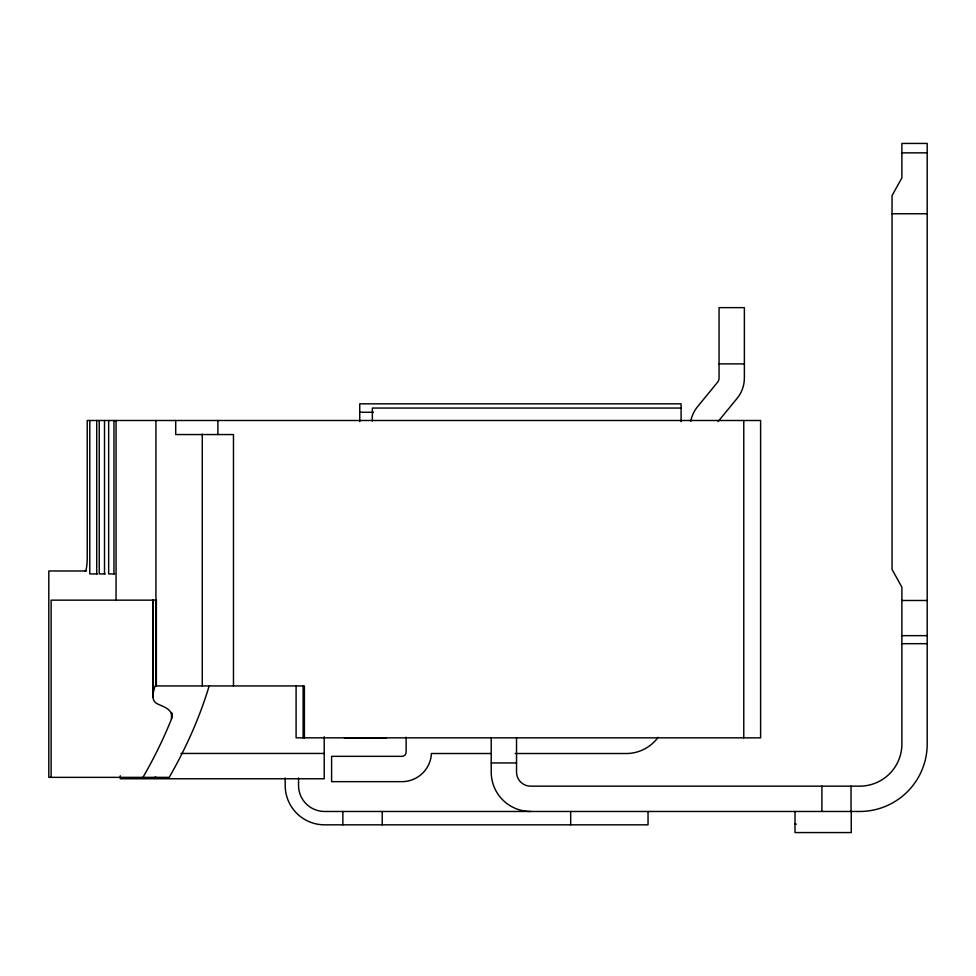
<?xml version="1.0" encoding="UTF-8"?>
<svg xmlns="http://www.w3.org/2000/svg" width="976" height="976" viewBox="0 0 976 976"><rect width="100%" height="100%" fill="white"/><g stroke="black" fill="none" stroke-linecap="round" stroke-linejoin="round"><path stroke-width="1.46" d="M142.947 777.36A1929.784 786.278 -3.8 0 0 171.471 719.019A41.846 17.056 -3.8 0 0 172.044 716.177C171.447 708.991 163.48 706.648 157.941 704.123C150.158 700.841 153.378 691.935 155.099 685.945L304.39 685.945L304.39 737.844M154.684 777.86L155.587 776.689M718.08 421.559L737.026 398.464A32.342 32.342 0 0 0 744.371 377.944L744.371 307.635L719.056 307.635L719.056 377.944A7.027 7.027 0 0 1 717.458 382.409L697.572 406.65A32.342 32.342 0 0 0 690.764 421.278M901.885 152.854L927.2 152.854M892.04 213.756L927.2 213.756M719.056 363.889L744.371 363.889M681.102 408.053L372.368 408.053L372.368 421.046M359.741 412.262L373.454 412.262M86.559 570.972L48.8 570.972L48.8 777.36L169.214 777.36A1960.369 798.734 -3.8 0 0 187.258 742.785A1963.98 800.21 -3.8 0 0 209.157 685.945M97.332 573.925L89.792 573.925L89.792 420.497M105.188 573.925L99.235 573.925L99.235 420.497M114.631 573.925L108.665 573.925L108.665 420.497M901.885 600.484L927.2 600.484M901.885 635.644L927.2 635.644M901.885 643.684L927.2 643.684M386.093 737.978L348.127 737.978A23.912 23.912 0 0 1 344.382 737.685M180.999 753.448L324.215 753.448M490.782 753.521L431.416 753.521A29.536 29.536 0 0 1 401.917 781.654L331.596 781.654L331.596 756.339L401.917 756.339A4.221 4.221 0 0 0 406.138 752.118L406.138 737.173M515.133 753.521L626.238 753.521A39.382 39.382 0 0 0 658.092 737.295M491.221 762.951L516.536 762.951M795.001 824.122L796.379 824.122M851.255 811.471L851.255 832.565L795.001 832.565L795.001 811.471M851.035 786.156L851.035 811.471M821.902 786.156L821.902 811.471M743.773 420.497L743.773 737.844M681.102 421.669L681.102 403.832L359.741 403.832L359.741 421.669M648.04 811.471L648.04 824.83L324.569 824.83A39.382 39.382 0 0 1 285.187 785.448L285.187 777.933M570.679 811.471L570.679 824.83M516.536 737.844L516.536 772.089A14.067 14.067 0 0 0 530.602 786.156L859.697 786.156A42.188 42.188 0 0 0 901.885 743.956L901.885 587.149L892.04 569.435L892.04 195.615L901.885 177.888L901.885 143.435L927.2 143.435L927.2 743.956A67.503 67.503 0 0 1 859.697 811.471L324.569 811.471A26.023 26.023 0 0 1 298.546 785.448L298.546 777.933M491.221 737.844L491.221 772.089A39.382 39.382 0 0 0 530.602 811.471M382.226 811.471L382.226 824.83M342.857 811.471L342.857 824.83M324.215 736.746L324.215 778.763L120.292 778.763L120.292 775.786M303.121 685.945L303.121 737.844M296.094 686.165L296.094 737.844L760.609 737.844L760.609 420.497L87.218 420.497L87.242 556.893A14.14 2.062 90 0 1 85.168 570.923M233.471 685.945L233.471 434.552L175.704 434.552L175.704 420.497M217.892 420.497L217.892 434.552M202.276 434.149L202.276 685.945M172.044 713.163L172.044 716.177M171.471 712.931L171.471 719.019M156.367 685.945L156.367 600.155L51.13 600.155L51.13 777.36M155.928 420.497L155.928 685.945M153.098 600.155L153.098 695.461M152.805 600.155L152.805 697.279M116.059 420.497L116.059 600.155M113.96 420.497L113.96 573.925M104.517 420.497L104.517 573.925M96.722 420.497L96.722 573.925"/></g></svg>
